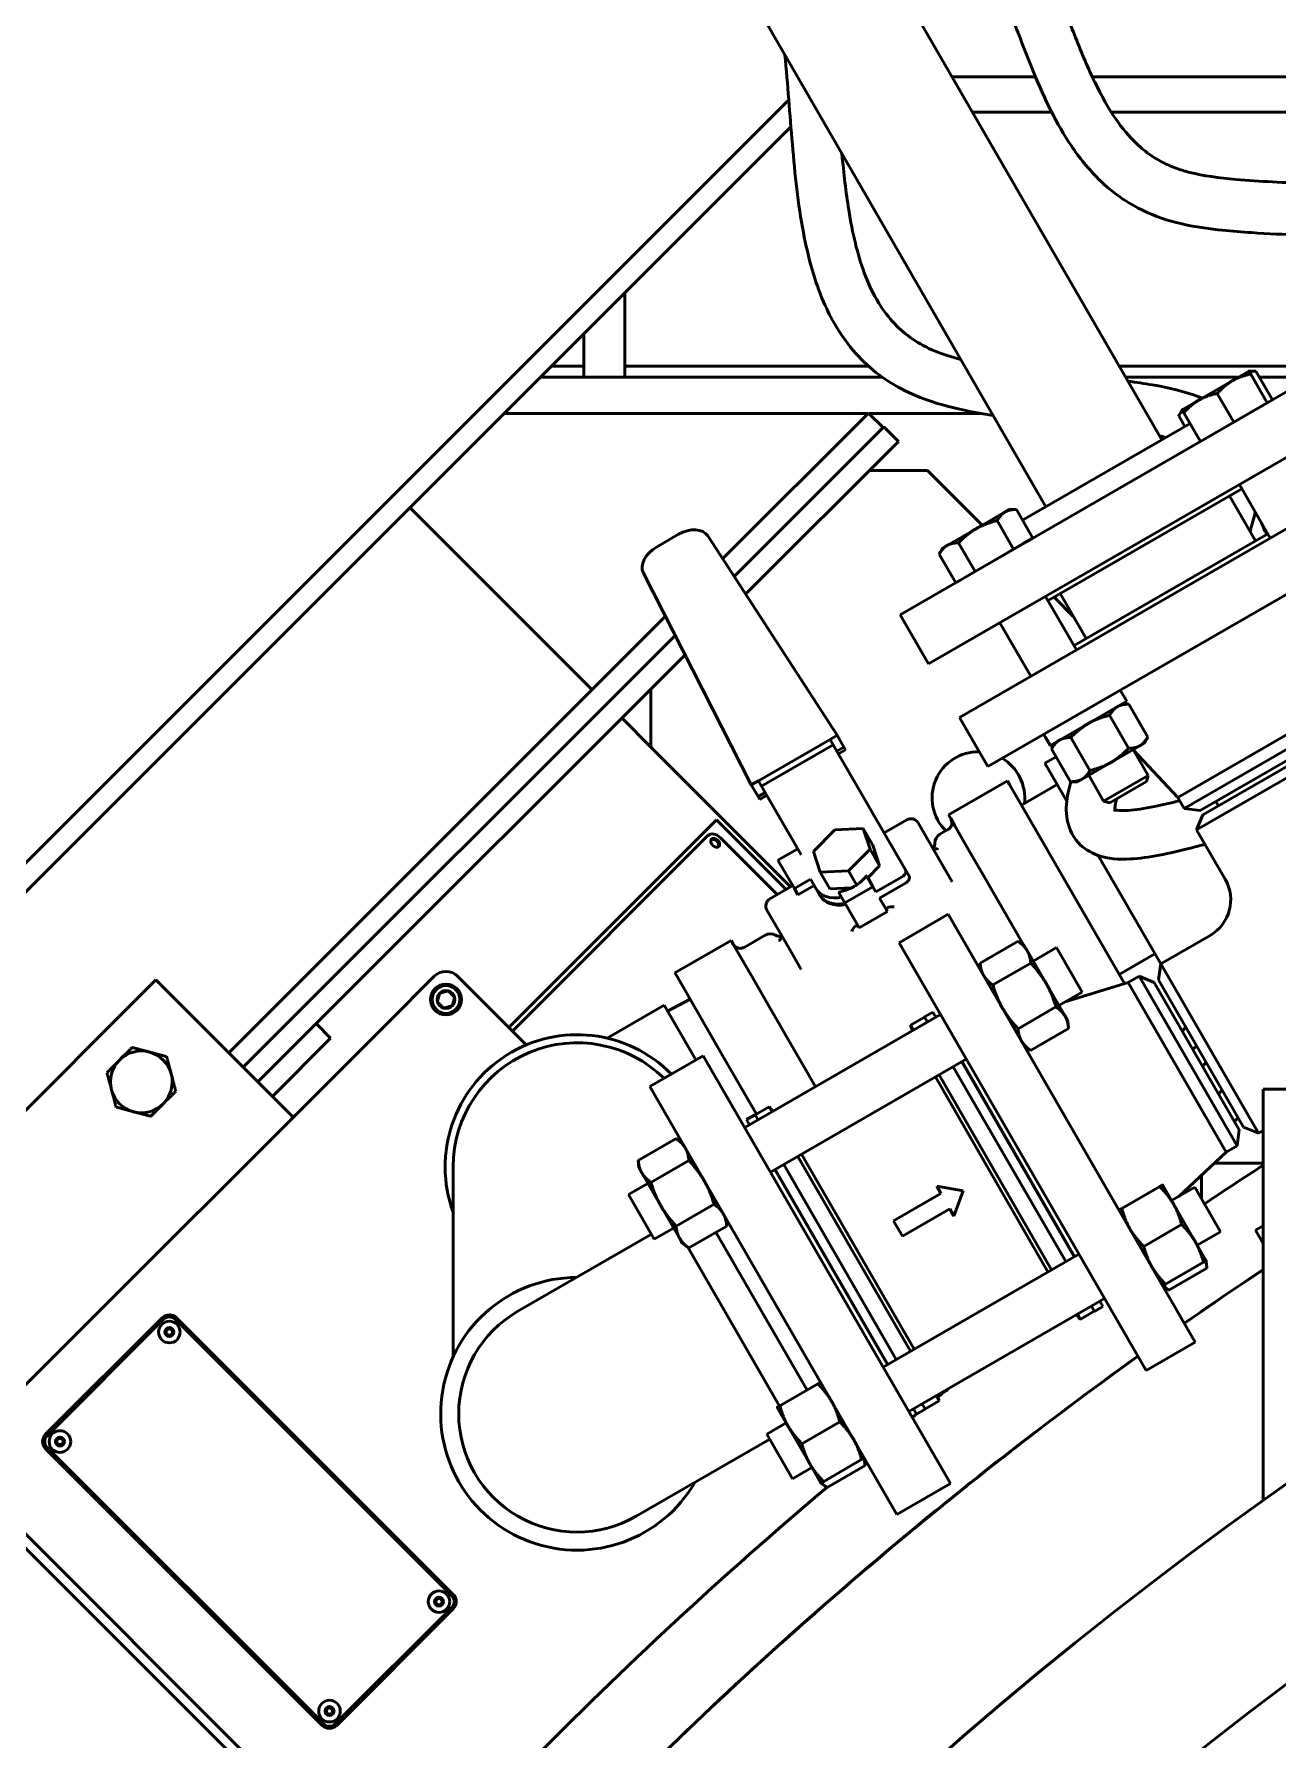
# Model space of a CAD drawing. Header units: inches. Extents: x 11 to 1621, y 11 to 1332.
# Drawn here: x 1204.27 to 1219.38, y 394.85 to 415.56 of the extents above; entities that cross this region are included whole.
import ezdxf

# ---------------------------------------------------------------- set-up
doc = ezdxf.new("R2010")
doc.units = ezdxf.units.IN
doc.header["$LTSCALE"] = 48
doc.header["$MEASUREMENT"] = 0
doc.layers.add('Visible (ANSI)', color=7, linetype='Continuous', lineweight=50)

msp = doc.modelspace()

# ---------------------------------------------------------------- linework, layer by layer
at = {"layer": 'Visible (ANSI)'}
for p, q in [((1216.558194, 409.823168), (1207.839584, 424.924244)), ((1217.965485, 410.635668), (1210.916125, 422.845518)), ((1215.41959, 415.045288), (1216.433387, 415.045288)), ((1217.12227, 415.045288), (1226.107501, 415.045288)), ((1201.634479, 402.965349), (1213.436313, 414.767183)), ((1216.630368, 414.616485), (1215.66716, 414.616485)), ((1225.869751, 414.616485), (1217.353137, 414.616485)), ((1213.46226, 414.439577), (1201.634479, 402.611796)), ((1211.446979, 412.424296), (1211.446979, 411.397735)), ((1210.946979, 411.397735), (1210.946979, 411.924296)), ((1210.946979, 411.53065), (1210.553334, 411.53065)), ((1214.406871, 411.53065), (1211.446979, 411.53065)), ((1219.984916, 411.512912), (1214.788763, 408.512912)), ((1220.72576, 411.53065), (1217.448767, 411.53065)), ((1219.025388, 411.47162), (1218.822305, 411.35437)), ((1219.025388, 411.47162), (1219.109167, 411.47162)), ((1219.310222, 411.123382), (1219.109167, 411.47162)), ((1214.573132, 411.397735), (1210.420418, 411.397735)), ((1218.897415, 411.397735), (1217.525506, 411.397735)), ((1218.822305, 411.35437), (1218.416139, 411.11987)), ((1219.247388, 411.087105), (1219.046333, 411.435343)), ((1219.785423, 411.397735), (1219.151824, 411.397735)), ((1218.416139, 411.11987), (1218.213056, 411.00262)), ((1218.841222, 410.852605), (1218.640167, 411.200843)), ((1219.247388, 411.087105), (1219.044305, 410.969855)), ((1219.310222, 411.123382), (1219.247388, 411.087105)), ((1219.247388, 411.087105), (1219.24739, 411.087101)), ((1214.399836, 410.957735), (1209.980418, 410.957735)), ((1214.404903, 410.962802), (1212.633407, 409.191307)), ((1214.581679, 410.786025), (1214.404903, 410.962802)), ((1215.771631, 410.957735), (1214.409969, 410.957735)), ((1220.329916, 410.915354), (1215.133763, 407.915354)), ((1218.310058, 410.834608), (1216.276455, 409.660506)), ((1218.213056, 411.00262), (1218.171167, 410.930065)), ((1218.247224, 410.79833), (1218.171167, 410.930065)), ((1218.435056, 410.618105), (1218.234001, 410.966343)), ((1218.841222, 410.852605), (1218.638139, 410.735355)), ((1219.044305, 410.969855), (1218.841222, 410.852605)), ((1214.590179, 410.794525), (1212.77259, 408.976936)), ((1214.766956, 410.617748), (1214.590179, 410.794525)), ((1218.638139, 410.735355), (1218.435056, 410.618105)), ((1212.911773, 408.762565), (1214.766956, 410.617748)), ((1218.435056, 410.618105), (1218.435058, 410.618101)), ((1215.120509, 410.264195), (1214.413403, 410.264195)), ((1215.120509, 410.264195), (1215.784317, 409.600387)), ((1215.508903, 407.265593), (1220.705056, 410.265593)), ((1218.93823, 410.042582), (1216.585449, 408.684204)), ((1218.90823, 410.094544), (1219.28337, 409.444782)), ((1208.836437, 409.813753), (1211.046145, 407.604044)), ((1216.116619, 409.792241), (1216.062203, 409.760824)), ((1216.116619, 409.792241), (1216.200398, 409.792241)), ((1216.401453, 409.444003), (1216.200398, 409.792241)), ((1219.105385, 409.411304), (1218.790245, 409.957143)), ((1216.062203, 409.760824), (1215.710453, 409.557741)), ((1215.853903, 406.668035), (1221.050056, 409.668035)), ((1216.166953, 409.308615), (1215.965898, 409.656853)), ((1212.09846, 409.489729), (1211.830923, 409.335266)), ((1214.023902, 407.049653), (1212.451996, 409.470718)), ((1215.710453, 409.557741), (1215.358703, 409.354658)), ((1215.697953, 409.037837), (1215.496898, 409.386075)), ((1216.401453, 409.444003), (1216.284203, 409.376309)), ((1216.338619, 409.407726), (1216.338621, 409.407723)), ((1216.900589, 408.138365), (1219.25337, 409.496744)), ((1215.304287, 409.323241), (1215.262398, 409.250687)), ((1215.463453, 408.902449), (1215.262398, 409.250687)), ((1215.358703, 409.354658), (1215.304287, 409.323241)), ((1215.932453, 409.173226), (1215.697953, 409.037837)), ((1216.166953, 409.308615), (1215.932453, 409.173226)), ((1216.284203, 409.376309), (1216.166953, 409.308615)), ((1211.670619, 409.01959), (1212.98137, 406.447746)), ((1215.580703, 408.970143), (1215.463453, 408.902449)), ((1215.697953, 409.037837), (1215.580703, 408.970143)), ((1215.526287, 408.938726), (1215.526289, 408.938723)), ((1217.048574, 408.223804), (1216.733434, 408.769643)), ((1216.555449, 408.736165), (1216.930589, 408.086404)), ((1216.658389, 408.726315), (1216.895135, 408.489569)), ((1211.937682, 408.495581), (1206.635228, 403.193127)), ((1215.133763, 407.915354), (1214.788763, 408.512912)), ((1215.999461, 408.415165), (1216.374601, 407.765404)), ((1212.057041, 408.261386), (1206.812005, 403.01635)), ((1207.695888, 403.54668), (1212.176399, 408.027191)), ((1211.761752, 407.612544), (1211.761752, 406.905438)), ((1217.540218, 407.461496), (1217.462218, 407.596596)), ((1217.540218, 407.461496), (1216.612759, 406.926028)), ((1217.481761, 407.427746), (1217.56554, 407.427746)), ((1217.79715, 407.026585), (1217.56554, 407.427746)), ((1218.160854, 406.29228), (1220.221994, 407.48228)), ((1218.23675, 406.160824), (1220.29789, 407.350824)), ((1211.761752, 406.905438), (1211.408199, 407.258991)), ((1215.508903, 407.265593), (1215.853903, 406.668035)), ((1217.56265, 406.891196), (1217.33104, 407.292357)), ((1220.222883, 407.169741), (1218.431076, 406.135241)), ((1220.251968, 407.114364), (1218.464491, 406.082364)), ((1211.761752, 406.905438), (1213.45923, 405.20796)), ((1213.938544, 406.997623), (1213.069109, 406.495654)), ((1213.975447, 406.933705), (1213.106012, 406.431737)), ((1214.023902, 407.049653), (1213.938544, 406.997623)), ((1213.975447, 406.933705), (1213.938544, 406.997623)), ((1213.975447, 406.933705), (1214.04093, 406.820284)), ((1214.021133, 406.854573), (1214.106492, 406.906603)), ((1214.106492, 406.906603), (1214.023902, 407.049653)), ((1214.125301, 406.870957), (1214.105182, 406.905805)), ((1216.610972, 406.924996), (1216.588267, 406.964322)), ((1216.611024, 406.925026), (1216.610972, 406.924996)), ((1216.612759, 406.926028), (1216.611024, 406.925026)), ((1216.669429, 406.958746), (1216.62754, 406.886191)), ((1217.09365, 406.620419), (1216.86204, 407.02158)), ((1217.349095, 406.71953), (1217.700845, 406.922613)), ((1217.700845, 406.922613), (1217.755261, 406.95403)), ((1217.755261, 406.95403), (1217.79715, 407.026585)), ((1220.446294, 407.088781), (1218.389484, 405.901281)), ((1214.040081, 406.821755), (1214.125301, 406.870957)), ((1214.04093, 406.820284), (1214.391465, 406.213141)), ((1216.683595, 406.789101), (1216.545839, 406.709567)), ((1216.545839, 406.709567), (1216.81211, 406.248372)), ((1216.85915, 406.48503), (1216.62754, 406.886191)), ((1216.997345, 406.516447), (1217.349095, 406.71953)), ((1217.619728, 406.87578), (1217.801037, 406.561743)), ((1218.160854, 406.29228), (1217.62299, 406.87013)), ((1213.069109, 406.495654), (1212.98137, 406.447746)), ((1213.106012, 406.431737), (1213.069109, 406.495654)), ((1216.09265, 406.494514), (1215.376645, 406.081128)), ((1216.09265, 406.494514), (1216.118432, 406.449859)), ((1216.942929, 406.48503), (1216.85915, 406.48503)), ((1216.942929, 406.48503), (1216.997345, 406.516447)), ((1217.078462, 406.56328), (1217.259771, 406.249243)), ((1217.259771, 406.249243), (1217.801037, 406.561743)), ((1217.779791, 406.487006), (1217.335119, 406.230274)), ((1217.779791, 406.487006), (1217.801037, 406.561743)), ((1212.98137, 406.447746), (1213.06396, 406.304697)), ((1213.151698, 406.352605), (1213.06396, 406.304697)), ((1213.065307, 406.305432), (1213.085426, 406.270585)), ((1213.085426, 406.270585), (1213.170646, 406.319787)), ((1213.171495, 406.318315), (1213.106012, 406.431737)), ((1213.171495, 406.318315), (1213.52203, 405.711172)), ((1216.118432, 406.449859), (1216.577391, 405.654918)), ((1216.694589, 406.451925), (1216.261576, 406.201925)), ((1218.160854, 406.29228), (1218.23675, 406.160824)), ((1214.456948, 406.099719), (1214.391465, 406.213141)), ((1214.456948, 406.099719), (1214.852982, 405.413768)), ((1215.402426, 406.036473), (1215.376645, 406.081128)), ((1217.335119, 406.230274), (1217.259771, 406.249243)), ((1218.431076, 406.135241), (1218.23675, 406.160824)), ((1218.464491, 406.082364), (1218.389484, 405.901281)), ((1218.654584, 406.192114), (1218.623334, 406.246241)), ((1212.449369, 405.913676), (1210.036527, 403.500834)), ((1212.449369, 405.913676), (1212.558307, 406.022614)), ((1213.404538, 405.176383), (1212.558307, 406.022614)), ((1213.735153, 405.637292), (1213.996171, 405.901252)), ((1213.996171, 405.901252), (1214.340313, 405.914999)), ((1214.456542, 405.713683), (1214.340313, 405.914999)), ((1214.340313, 405.914999), (1214.423437, 405.664785)), ((1214.593662, 405.862924), (1214.87032, 406.022652)), ((1215.255731, 405.555099), (1215.006922, 405.98605)), ((1215.271821, 405.846996), (1215.369547, 405.903418)), ((1215.402426, 406.036473), (1215.451801, 405.950954)), ((1215.451801, 405.950954), (1215.631906, 405.639002)), ((1218.736074, 405.300969), (1218.389484, 405.901281)), ((1212.455063, 405.830982), (1210.080721, 403.456639)), ((1213.296841, 405.114204), (1212.605952, 405.805094)), ((1213.305413, 405.53252), (1213.545234, 405.670981)), ((1213.52203, 405.711172), (1213.587513, 405.597751)), ((1214.423437, 405.664785), (1214.162419, 405.400825)), ((1214.539667, 405.463469), (1214.423437, 405.664785)), ((1214.456542, 405.713683), (1214.539667, 405.463469)), ((1216.577391, 405.654918), (1216.671227, 405.49239)), ((1213.504646, 405.187438), (1213.305413, 405.53252)), ((1213.818277, 405.387079), (1213.735153, 405.637292)), ((1214.539667, 405.463469), (1214.395979, 405.318163)), ((1215.421324, 405.268285), (1215.255731, 405.555099)), ((1215.631906, 405.639002), (1215.812012, 405.32705)), ((1216.671227, 405.49239), (1217.335478, 404.341873)), ((1217.191931, 405.590503), (1217.953339, 404.271706)), ((1213.701272, 405.30096), (1213.504646, 405.187438)), ((1213.767683, 405.185932), (1213.701272, 405.30096)), ((1214.162419, 405.400825), (1213.818277, 405.387079)), ((1213.934506, 405.185763), (1213.818277, 405.387079)), ((1214.259401, 405.232848), (1214.162419, 405.400825)), ((1214.382477, 405.34155), (1214.459074, 405.208879)), ((1214.811356, 405.328387), (1214.495396, 405.145968)), ((1214.538982, 405.070475), (1214.854942, 405.252894)), ((1214.896568, 405.338275), (1214.852982, 405.413768)), ((1215.812012, 405.32705), (1215.861386, 405.241532)), ((1215.955221, 405.079004), (1215.861386, 405.241532)), ((1213.207748, 405.062767), (1213.484406, 405.222495)), ((1213.548232, 405.111944), (1213.504646, 405.187438)), ((1213.548232, 405.111944), (1213.744858, 405.225466)), ((1213.811269, 405.110439), (1213.767683, 405.185932)), ((1214.19572, 405.196197), (1213.934506, 405.185763)), ((1214.118119, 405.012029), (1214.041522, 405.144699)), ((1214.459074, 405.208879), (1214.118119, 405.012029)), ((1214.495396, 405.145968), (1214.459074, 405.208879)), ((1214.633419, 404.906906), (1214.538982, 405.070475)), ((1215.955221, 405.079004), (1216.026681, 404.955233)), ((1213.171146, 404.926164), (1213.419955, 404.495214)), ((1214.292464, 404.710055), (1214.118119, 405.012029)), ((1214.292464, 404.710055), (1214.633419, 404.906906)), ((1214.775937, 404.530127), (1215.373495, 404.875127)), ((1218.373495, 399.678975), (1215.373495, 404.875127)), ((1216.026681, 404.955233), (1216.287347, 404.503745)), ((1212.892718, 404.47342), (1213.149706, 404.621792)), ((1218.553062, 404.617956), (1217.95275, 404.271366)), ((1212.735267, 404.556128), (1212.053357, 404.162427)), ((1212.735267, 404.556128), (1212.761049, 404.511473)), ((1212.810423, 404.425954), (1212.761049, 404.511473)), ((1212.990529, 404.114002), (1212.810423, 404.425954)), ((1213.419955, 404.495214), (1213.586805, 404.206221)), ((1217.775937, 399.333975), (1214.775937, 404.530127)), ((1216.221469, 404.547783), (1215.760406, 404.281588)), ((1216.295715, 404.495795), (1216.221469, 404.547783)), ((1216.287347, 404.503745), (1216.289374, 404.500235)), ((1216.331285, 404.434185), (1216.295715, 404.495795)), ((1216.561215, 404.035935), (1216.331285, 404.434185)), ((1216.404965, 404.306568), (1216.687289, 404.469568)), ((1216.999789, 403.928302), (1216.687289, 404.469568)), ((1215.768306, 404.191295), (1215.760406, 404.281588)), ((1216.374755, 404.282283), (1215.913693, 404.016088)), ((1217.335478, 404.341873), (1217.408121, 404.216051)), ((1217.408121, 404.216051), (1217.513744, 404.033107)), ((1217.882089, 404.395115), (1217.449076, 404.145115)), ((1217.927166, 404.077039), (1217.95275, 404.271366)), ((1217.95275, 404.271366), (1219.14025, 402.214555)), ((1205.751352, 404.077003), (1201.634479, 399.960131)), ((1207.418735, 402.40962), (1205.751352, 404.077003)), ((1209.13201, 404.122895), (1208.566131, 403.557016)), ((1210.248832, 403.288528), (1209.414465, 404.122895)), ((1212.079139, 404.117772), (1212.053357, 404.162427)), ((1212.079139, 404.117772), (1212.538099, 403.322831)), ((1213.170634, 403.80205), (1212.990529, 404.114002)), ((1216.791145, 403.637685), (1216.561215, 404.035935)), ((1217.55925, 404.047065), (1216.804522, 403.815565)), ((1217.55925, 404.047065), (1217.690706, 404.122961)), ((1218.74925, 401.985925), (1217.55925, 404.047065)), ((1218.880706, 402.061821), (1217.690706, 404.122961)), ((1217.871789, 404.047954), (1217.690706, 404.122961)), ((1217.871789, 404.047954), (1218.906289, 402.256147)), ((1217.927166, 404.077039), (1218.959166, 402.289563)), ((1212.23706, 403.844245), (1211.965335, 403.698487)), ((1213.220008, 403.716532), (1213.170634, 403.80205)), ((1216.717465, 403.765302), (1216.999789, 403.928302)), ((1211.924125, 403.769865), (1211.232516, 403.370564)), ((1212.307875, 403.10519), (1211.924125, 403.769865)), ((1212.902758, 402.284568), (1215.279998, 403.657068)), ((1213.220008, 403.716532), (1213.313844, 403.554004)), ((1215.084473, 403.625728), (1214.913598, 403.527074)), ((1215.187146, 403.687893), (1215.083223, 403.627893)), ((1215.083223, 403.627893), (1215.119783, 403.564568)), ((1215.187146, 403.687893), (1215.223706, 403.624568)), ((1216.681328, 403.751283), (1216.220266, 403.485088)), ((1216.826715, 403.576076), (1216.791145, 403.637685)), ((1208.566131, 403.557016), (1203.969937, 398.960822)), ((1206.988781, 402.839574), (1207.695888, 403.54668)), ((1207.165565, 402.66279), (1207.872672, 403.369897)), ((1207.695888, 403.54668), (1207.872672, 403.369897)), ((1208.566131, 403.557016), (1208.566316, 403.556831)), ((1208.566316, 403.556831), (1208.566131, 403.557016)), ((1213.385303, 403.430233), (1213.313844, 403.554004)), ((1213.645969, 402.978745), (1213.385303, 403.430233)), ((1214.913598, 403.527074), (1214.948909, 403.465914)), ((1214.938272, 403.459773), (1214.913598, 403.527074)), ((1216.834615, 403.485783), (1216.373552, 403.219588)), ((1216.826715, 403.576076), (1216.834615, 403.485783)), ((1218.258669, 403.502859), (1218.212916, 403.457106)), ((1212.631934, 403.160303), (1212.538099, 403.322831)), ((1216.299306, 403.271576), (1216.373552, 403.219588)), ((1218.388078, 403.278716), (1218.342325, 403.232962)), ((1212.398698, 403.157627), (1211.749179, 402.782627)), ((1212.398698, 403.157627), (1215.398698, 397.961475)), ((1212.631934, 403.160303), (1213.043534, 402.447392)), ((1213.215258, 401.743302), (1215.592498, 403.115802)), ((1213.760754, 402.779932), (1213.645969, 402.978745)), ((1215.432283, 403.023302), (1216.799162, 400.655799)), ((1215.536206, 403.083302), (1216.903085, 400.715799)), ((1216.907415, 400.718299), (1215.540537, 403.085802)), ((1218.506094, 403.074306), (1218.460341, 403.028552)), ((1211.749179, 402.782627), (1214.749179, 397.586475)), ((1215.217153, 402.899097), (1216.584031, 400.531593)), ((1215.261409, 402.924648), (1216.628287, 400.557145)), ((1219.196979, 402.749744), (1219.196979, 399.749744)), ((1219.946979, 402.749744), (1219.196979, 402.749744)), ((1218.700209, 402.73809), (1218.654455, 402.692337)), ((1212.922489, 402.380393), (1213.026412, 402.440393)), ((1212.95905, 402.317068), (1212.922489, 402.380393)), ((1213.062973, 402.377068), (1213.026412, 402.440393)), ((1213.198537, 402.536883), (1213.027662, 402.438228)), ((1213.198537, 402.536883), (1213.233848, 402.475723)), ((1213.244484, 402.481864), (1213.198537, 402.536883)), ((1218.894323, 402.401874), (1218.84857, 402.356121)), ((1211.60868, 401.884588), (1212.069743, 402.150783)), ((1212.143989, 402.098795), (1212.069743, 402.150783)), ((1218.906289, 402.256147), (1218.880706, 402.061821)), ((1218.959166, 402.289563), (1219.14025, 402.214555)), ((1219.196979, 402.247308), (1219.14025, 402.214555)), ((1213.546348, 401.934457), (1214.913226, 399.566954)), ((1213.590604, 401.960008), (1214.957482, 399.592505)), ((1218.74925, 401.985925), (1218.171401, 401.448062)), ((1218.74925, 401.985925), (1218.880706, 402.061821)), ((1209.361636, 401.809353), (1209.36151, 401.62995)), ((1211.61658, 401.794295), (1211.60868, 401.884588)), ((1211.61658, 401.794295), (1211.65215, 401.732685)), ((1211.65215, 401.732685), (1211.88208, 401.334435)), ((1211.761967, 401.619088), (1212.223029, 401.885283)), ((1213.26722, 401.773302), (1214.634099, 399.405799)), ((1214.638429, 399.408299), (1213.27155, 401.775802)), ((1214.742352, 399.468299), (1213.375473, 401.835802)), ((1218.606114, 401.852693), (1219.196979, 401.852693)), ((1209.36151, 401.62995), (1209.360021, 399.498855)), ((1211.491137, 401.469568), (1211.72583, 401.605068)), ((1215.284303, 401.482488), (1215.232661, 401.571935)), ((1215.232661, 401.571935), (1215.554046, 401.515267)), ((1215.554046, 401.515267), (1215.44243, 401.208604)), ((1217.94192, 401.567873), (1217.480858, 401.301678)), ((1218.107844, 401.357096), (1217.975094, 401.587026)), ((1218.084344, 401.397799), (1218.366668, 401.560799)), ((1218.679168, 401.019533), (1218.366668, 401.560799)), ((1218.446979, 401.421696), (1218.446979, 401.704571)), ((1211.491137, 401.469568), (1211.803637, 400.928302)), ((1211.88208, 401.334435), (1212.11201, 400.936185)), ((1212.06854, 401.088088), (1212.529602, 401.354283)), ((1215.284303, 401.482488), (1214.709078, 401.150381)), ((1214.815562, 400.965945), (1215.390787, 401.298052)), ((1215.44243, 401.208604), (1215.390787, 401.298052)), ((1218.373344, 400.897236), (1218.107844, 401.357096)), ((1212.674989, 401.179076), (1212.682889, 401.088783)), ((1214.815562, 400.965945), (1214.709078, 401.150381)), ((1218.20742, 401.108014), (1217.746358, 400.841819)), ((1219.196979, 401.092608), (1219.103903, 401.03887)), ((1211.768326, 400.989462), (1210.146694, 400.053212)), ((1211.803637, 400.928302), (1212.03833, 401.063802)), ((1212.11201, 400.936185), (1212.14758, 400.874576)), ((1212.221826, 400.822588), (1212.682889, 401.088783)), ((1212.551517, 401.012935), (1213.658823, 399.095026)), ((1218.506094, 400.667307), (1218.373344, 400.897236)), ((1218.396844, 400.856533), (1218.679168, 401.019533)), ((1219.196979, 400.877657), (1219.103903, 401.03887)), ((1212.14758, 400.874576), (1212.221826, 400.822588)), ((1212.208636, 400.831824), (1213.323238, 398.901276)), ((1214.582137, 399.375799), (1216.959377, 400.748299)), ((1218.47292, 400.648154), (1218.011858, 400.381959)), ((1218.513993, 400.577014), (1218.052931, 400.310819)), ((1218.506094, 400.667307), (1218.513993, 400.577014)), ((1217.978684, 400.362807), (1218.052931, 400.310819)), ((1214.894637, 398.834533), (1217.271877, 400.207033)), ((1217.111662, 400.114533), (1217.148223, 400.051208)), ((1217.252146, 400.111208), (1217.148223, 400.051208)), ((1217.215585, 400.174533), (1217.252146, 400.111208)), ((1204.411953, 398.559324), (1205.826167, 399.973538)), ((1205.843844, 399.95586), (1204.429631, 398.541647)), ((1209.344023, 396.597103), (1205.985266, 399.95586)), ((1206.002944, 399.973538), (1209.361701, 396.614781)), ((1216.930151, 400.009738), (1216.976098, 399.954719)), ((1216.940787, 400.015879), (1216.976098, 399.954719)), ((1217.146973, 400.053373), (1216.976098, 399.954719)), ((1201.634479, 399.708594), (1208.592694, 392.750379)), ((1217.775937, 399.333975), (1218.373495, 399.678975)), ((1219.196979, 397.751514), (1219.196979, 399.749744)), ((1213.329132, 398.904678), (1213.790195, 399.170873)), ((1215.225726, 399.025688), (1215.261037, 398.964528)), ((1215.236363, 399.031829), (1215.261037, 398.964528)), ((1213.295958, 398.885526), (1213.428708, 398.655596)), ((1214.987489, 398.803708), (1214.950929, 398.867033)), ((1214.987489, 398.803708), (1215.091412, 398.863708)), ((1215.091412, 398.863708), (1215.054852, 398.927033)), ((1215.261037, 398.964528), (1215.090162, 398.865873)), ((1213.170516, 398.560799), (1213.405208, 398.696299)), ((1213.428708, 398.655596), (1213.694208, 398.195736)), ((1213.594632, 398.444819), (1214.055695, 398.711014)), ((1204.429631, 398.400225), (1207.788388, 395.041468)), ((1213.205826, 398.499639), (1211.584194, 397.563389)), ((1213.170516, 398.560799), (1213.483016, 398.019533)), ((1207.77071, 395.02379), (1204.411953, 398.382548)), ((1213.694208, 398.195736), (1213.826958, 397.965807)), ((1213.860132, 397.984959), (1214.321195, 398.251154)), ((1214.354368, 398.270307), (1214.362268, 398.180014)), ((1208.674501, 392.842044), (1203.404057, 398.112487)), ((1213.483016, 398.019533), (1213.717708, 398.155033)), ((1213.901205, 397.913819), (1214.362268, 398.180014)), ((1213.826958, 397.965807), (1213.901205, 397.913819)), ((1215.398698, 397.961475), (1214.749179, 397.586475)), ((1207.929809, 395.041468), (1209.344023, 396.455682)), ((1209.361701, 396.438004), (1207.947487, 395.02379))]:
    msp.add_line(p, q, dxfattribs=at)
for centre, radius in [((1247.196979, 358.380235), 48.3125), ((1247.196979, 358.380235), 46.34375), ((1209.273238, 403.839859), 0.1875), ((1209.273238, 403.839859), 0.16875), ((1247.196979, 358.380235), 42.829288), ((1247.196979, 358.380235), 42.579288), ((1247.196979, 358.380235), 42.279288), ((1205.914555, 399.800297), 0.131), ((1205.914555, 399.800297), 0.054687), ((1204.585194, 398.470936), 0.131), ((1204.585194, 398.470936), 0.054687), ((1247.196979, 358.380235), 38.75), ((1209.18846, 396.526392), 0.131), ((1209.18846, 396.526392), 0.054687), ((1207.859099, 395.197032), 0.131), ((1207.859099, 395.197032), 0.054687)]:
    msp.add_circle(centre, radius, dxfattribs=at)
for centre, radius, start, end in [((1215.739228, 406.286719), 0.5625, 88.9689746, 225.1606315), ((1215.739228, 406.286719), 0.5625, 353.4973919, 59.021686), ((1214.92032, 405.93605), 0.1, 30, 120), ((1215.084321, 405.738743), 0.125, 330.9908332, 0), ((1215.334321, 405.738743), 0.125, 120, 180), ((1218.303062, 405.050969), 0.5, 300, 30), ((1213.257748, 404.976164), 0.1, 120, 210), ((1213.212206, 404.513539), 0.125, 60, 120), ((1213.337206, 404.730045), 0.125, 240, 273.9844878), ((1209.273238, 403.839859), 0.108253, 135, 195), ((1209.273238, 403.839859), 0.108253, 195, 255), ((1209.273238, 403.839859), 0.108253, 75, 135), ((1209.273238, 403.839859), 0.108253, 15, 75), ((1209.273238, 403.839859), 0.108253, 315, 15), ((1209.273238, 403.839859), 0.108253, 255, 315), ((1210.867541, 401.8083), 1.604331, 44.5472473, 200.1338321), ((1205.574575, 402.839567), 0.375, 75, 135), ((1205.574575, 402.839567), 0.375, 15, 75), ((1210.867541, 401.8083), 1.505906, 45.5212145, 179.9599466), ((1205.574575, 402.839567), 0.375, 135, 195), ((1205.574575, 402.839567), 0.375, 315, 15), ((1205.574575, 402.839567), 0.375, 195, 255), ((1205.574575, 402.839567), 0.375, 255, 315), ((1247.196979, 358.380235), 51.6875, 122.8006025, 123.7466404), ((1247.196979, 358.380235), 50.62647, 123.5779086, 124.8865316), ((1247.196979, 358.380235), 50.625, 123.579013, 124.8866738), ((1210.865444, 398.808301), 1.65625, 90.2183448, 329.7816552), ((1205.914555, 399.88515), 0.125, 45, 135), ((1205.914555, 399.88515), 0.1, 45, 135), ((1210.865444, 398.808301), 1.4375, 120, 300), ((1205.914555, 399.800297), 0.045105, 135, 195), ((1205.914555, 399.800297), 0.045105, 195, 255), ((1205.914555, 399.800297), 0.039062, 165, 225), ((1205.914555, 399.800297), 0.039062, 105, 165), ((1205.914555, 399.800297), 0.045105, 75, 135), ((1205.914555, 399.800297), 0.039062, 225, 285), ((1205.914555, 399.800297), 0.045105, 255, 315), ((1205.914555, 399.800297), 0.039062, 45, 105), ((1205.914555, 399.800297), 0.039062, 285, 345), ((1205.914555, 399.800297), 0.045105, 15, 75), ((1205.914555, 399.800297), 0.039062, 345, 45), ((1205.914555, 399.800297), 0.045105, 315, 15), ((1247.196979, 358.380235), 50.625, 125.6709263, 135.601263), ((1247.196979, 358.380235), 50.62647, 125.6707611, 135.3961106), ((1247.196979, 358.380235), 51.6875, 127.9909101, 128.1832238), ((1247.196979, 358.380235), 51.6875, 128.5477509, 128.6206199), ((1204.500342, 398.470936), 0.125, 135, 225), ((1204.500342, 398.470936), 0.1, 135, 225), ((1204.585194, 398.470936), 0.045105, 135, 195), ((1204.585194, 398.470936), 0.045105, 195, 255), ((1204.585194, 398.470936), 0.039063, 165, 225), ((1204.585194, 398.470936), 0.039063, 105, 165), ((1204.585194, 398.470936), 0.045105, 75, 135), ((1204.585194, 398.470936), 0.039063, 225, 285), ((1204.585194, 398.470936), 0.045105, 255, 315), ((1204.585194, 398.470936), 0.039063, 45, 105), ((1204.585194, 398.470936), 0.039063, 285, 345), ((1204.585194, 398.470936), 0.045105, 15, 75), ((1204.585194, 398.470936), 0.039063, 345, 45), ((1204.585194, 398.470936), 0.045105, 315, 15), ((1247.196979, 358.380235), 51.6875, 130.1048255, 135.5889029), ((1209.18846, 396.526392), 0.045105, 135, 195), ((1209.18846, 396.526392), 0.039062, 165, 225), ((1209.18846, 396.526392), 0.039062, 105, 165), ((1209.18846, 396.526392), 0.045105, 75, 135), ((1209.18846, 396.526392), 0.039062, 45, 105), ((1209.18846, 396.526392), 0.045105, 15, 75), ((1209.18846, 396.526392), 0.039062, 345, 45), ((1209.18846, 396.526392), 0.045105, 315, 15), ((1209.273312, 396.526392), 0.1, 315, 45), ((1209.273312, 396.526392), 0.125, 315, 45), ((1209.18846, 396.526392), 0.045105, 195, 255), ((1209.18846, 396.526392), 0.039062, 225, 285), ((1209.18846, 396.526392), 0.045105, 255, 315), ((1209.18846, 396.526392), 0.039062, 285, 345), ((1207.859099, 395.197032), 0.045105, 135, 195), ((1207.859099, 395.197032), 0.045105, 195, 255), ((1207.859099, 395.197032), 0.039063, 165, 225), ((1207.859099, 395.197032), 0.039063, 105, 165), ((1207.859099, 395.197032), 0.045105, 75, 135), ((1207.859099, 395.197032), 0.039063, 225, 285), ((1207.859099, 395.197032), 0.045105, 255, 315), ((1207.859099, 395.197032), 0.039063, 45, 105), ((1207.859099, 395.197032), 0.039063, 285, 345), ((1207.859099, 395.197032), 0.045105, 15, 75), ((1207.859099, 395.197032), 0.039063, 345, 45), ((1207.859099, 395.197032), 0.045105, 315, 15), ((1207.859099, 395.112179), 0.125, 225, 315), ((1207.859099, 395.112179), 0.1, 225, 315)]:
    msp.add_arc(centre, radius, start, end, dxfattribs=at)
for centre, major_axis, ratio, start_param, end_param in [((1220.183948, 410.008418), (0.202919, -1.074762), 0.982790307, 4.886301382, 5.023695201), ((1212.198608, 409.316267), (0.25708, 0.148425), 0.674737093, 0.035277632, 1.570796327), ((1211.931071, 409.161805), (-0.25708, -0.148425), 0.674737093, 4.71238898, 6.247907675), ((1217.05289, 407.232572), (-1.521321, 2.635006), 0.176326981, 1.534441628, 1.585721408), ((1216.9423, 407.42412), (-1.521321, 2.635006), 0.176326981, 1.607151026, 1.658526732), ((1212.543452, 405.742594), (-0.088388, 0.088388), 0.707106781, 4.71238898, 6.283185307), ((1212.532452, 405.731594), (0.044194, -0.044194), 0.707106781, 0.176921533, 2.96467112), ((1214.784791, 405.374398), (0.068191, 0.03937), 0.674737093, 4.71238898, 6.283185307), ((1214.828377, 405.298905), (0.068191, 0.03937), 0.674737093, 4.71238898, 6.283185307), ((1214.125685, 405.392625), (-0.358003, -0.206693), 0.674737093, 0, 1.074478965), ((1214.169271, 405.317132), (-0.358003, -0.206693), 0.674737093, 0, 1.074478965), ((1214.176536, 405.304549), (-0.358003, -0.206693), 0.674737093, 6.25713842, 7.357664272), ((1214.749569, 404.905727), (-0.127343, 0.034122), 0.388213183, 5.082693195, 6.653489522), ((1214.235409, 404.608877), (-0.034122, -0.127343), 0.388213183, 2.771288439, 4.342084766), ((1209.273238, 403.980892), (0, -0.200549), 0.997264689, 2.357564018, 3.925621289)]:
    msp.add_ellipse(centre, major_axis=major_axis, ratio=ratio, start_param=start_param, end_param=end_param, dxfattribs=at)
msp.add_ellipse((1212.543452, 405.742594), major_axis=(0.044194, -0.044194), ratio=0.707106781, dxfattribs=at)
for points, knots in [([(1224.374564, 406.991569), (1224.315709, 406.991753), (1224.256852, 406.99255), (1223.872582, 407.001876), (1223.549385, 407.029144), (1222.900126, 407.132731), (1222.577826, 407.214353), (1222.101782, 407.398023), (1221.927406, 407.484693), (1221.679817, 407.644922), (1221.59314, 407.711224), (1221.405157, 407.882995), (1221.313512, 407.992828), (1221.191071, 408.195671), (1221.150343, 408.282745), (1221.084068, 408.479502), (1221.059165, 408.592301), (1221.016212, 408.922087), (1221.015375, 409.156659), (1221.054795, 409.704466), (1221.102715, 410.02382), (1221.200316, 410.588432), (1221.246469, 410.832311), (1221.325424, 411.28245), (1221.35919, 411.489652), (1221.401572, 411.83641), (1221.41456, 411.97897), (1221.425981, 412.271847), (1221.422755, 412.421256), (1221.394819, 412.64529), (1221.380346, 412.723431), (1221.32879, 412.91607), (1221.283671, 413.028718), (1221.16967, 413.212412), (1221.108169, 413.28715), (1220.969061, 413.411997), (1220.894824, 413.46192), (1220.708934, 413.561273), (1220.594188, 413.602904), (1220.249552, 413.696428), (1220.008642, 413.723975), (1219.461534, 413.765911), (1219.152576, 413.774852), (1218.662122, 413.817529), (1218.469427, 413.843846), (1218.255042, 413.898012), (1218.207462, 413.912097), (1218.101278, 413.949047), (1218.043875, 413.973536), (1217.935538, 414.028385), (1217.884563, 414.05872), (1217.773874, 414.13463), (1217.7156, 414.182117), (1217.56893, 414.321175), (1217.485087, 414.421675), (1217.316178, 414.666856), (1217.232858, 414.815738), (1217.072301, 415.147289), (1216.995283, 415.330579), (1216.849773, 415.698165), (1216.781219, 415.880219), (1216.626455, 416.283247), (1216.539132, 416.505987), (1216.388349, 416.853147), (1216.332328, 416.975764), (1216.181126, 417.284208), (1216.08017, 417.467723), (1215.89093, 417.797898), (1215.80265, 417.947144), (1215.717679, 418.094318)], [21.6561496, 21.6561496, 21.6561496, 21.6561496, 22.073893808, 22.073893808, 24.387027243, 24.387027243, 26.957946058, 26.957946058, 28.691957115, 28.691957115, 29.777418732, 29.777418732, 31.327831615, 31.327831615, 32.39297014, 32.39297014, 33.536155094, 33.536155094, 35.47548806, 35.47548806, 37.791105104, 37.791105104, 39.527307316, 39.527307316, 41.051638794, 41.051638794, 42.158646091, 42.158646091, 43.390514457, 43.390514457, 44.069903382, 44.069903382, 45.103693556, 45.103693556, 45.89437232, 45.89437232, 46.643235815, 46.643235815, 47.692330239, 47.692330239, 49.697957624, 49.697957624, 52.154548729, 52.154548729, 53.928867616, 53.928867616, 54.476379365, 54.476379365, 55.225007496, 55.225007496, 55.969949631, 55.969949631, 56.920245395, 56.920245395, 58.479067254, 58.479067254, 60.260568787, 60.260568787, 62.086354068, 62.086354068, 63.716020368, 63.716020368, 65.588318948, 65.588318948, 66.601103921, 66.601103921, 68.136187969, 68.136187969, 69.44808849, 69.44808849, 69.44808849, 69.44808849]), ([(1220.486021, 410.139133), (1220.490962, 410.171237), (1220.496017, 410.203316), (1220.562464, 410.616643), (1220.63737, 410.993166), (1220.730718, 411.552163), (1220.759755, 411.752518), (1220.787679, 412.056457), (1220.793428, 412.169818), (1220.791756, 412.385706), (1220.782906, 412.486114), (1220.758744, 412.610684), (1220.749314, 412.647198), (1220.731411, 412.701634), (1220.723706, 412.721665), (1220.702923, 412.768525), (1220.689222, 412.793194), (1220.662489, 412.832618), (1220.649796, 412.848388), (1220.619436, 412.88035), (1220.60089, 412.896356), (1220.525891, 412.949165), (1220.452249, 412.984217), (1220.174457, 413.070095), (1219.917068, 413.10126), (1219.449955, 413.132979), (1219.256074, 413.141478), (1218.940323, 413.161364), (1218.820122, 413.170315), (1218.551861, 413.198105), (1218.404101, 413.218738), (1218.09853, 413.283453), (1217.939928, 413.33166), (1217.688211, 413.443732), (1217.588222, 413.499414), (1217.387593, 413.634261), (1217.289224, 413.715669), (1217.074157, 413.926761), (1216.965174, 414.062754), (1216.777654, 414.341634), (1216.697375, 414.483381), (1216.472449, 414.93), (1216.3469, 415.251729), (1216.151671, 415.76174), (1216.082504, 415.944667), (1215.939509, 416.303716), (1215.865943, 416.479839), (1215.696959, 416.847227), (1215.598918, 417.036083), (1215.388662, 417.409683), (1215.279815, 417.59272), (1215.172083, 417.779318)], [37.062164771, 37.062164771, 37.062164771, 37.062164771, 37.284401089, 37.284401089, 39.928774755, 39.928774755, 41.530091926, 41.530091926, 42.589838479, 42.589838479, 43.749321408, 43.749321408, 44.299958254, 44.299958254, 44.663756566, 44.663756566, 45.222992821, 45.222992821, 45.679878818, 45.679878818, 46.235006899, 46.235006899, 47.488994786, 47.488994786, 49.936143316, 49.936143316, 51.502835596, 51.502835596, 52.452470119, 52.452470119, 53.631893269, 53.631893269, 54.948091482, 54.948091482, 55.916372966, 55.916372966, 57.032478374, 57.032478374, 58.582174803, 58.582174803, 60.019440854, 60.019440854, 62.947237566, 62.947237566, 64.552575532, 64.552575532, 66.100975845, 66.100975845, 67.827190554, 67.827190554, 69.44808849, 69.44808849, 69.44808849, 69.44808849]), ([(1213.388467, 415.313296), (1213.424343, 414.953738), (1213.449011, 414.587882), (1213.510989, 413.860668), (1213.548542, 413.499462), (1213.642717, 413.001457), (1213.677401, 412.850871), (1213.782502, 412.489643), (1213.862051, 412.283902), (1214.038535, 411.961477), (1214.122103, 411.837272), (1214.301264, 411.626751), (1214.392644, 411.537623), (1214.589299, 411.381702), (1214.693287, 411.313881), (1214.920942, 411.194395), (1215.044854, 411.143755), (1215.349968, 411.043357), (1215.53648, 411.000058), (1215.790503, 410.954163), (1215.853423, 410.943813), (1215.916725, 410.934225)], [13.52026774, 13.52026774, 13.52026774, 13.52026774, 16.202519532, 16.202519532, 18.942117152, 18.942117152, 20.168551432, 20.168551432, 21.97277928, 21.97277928, 23.206460377, 23.206460377, 24.238129059, 24.238129059, 25.204425474, 25.204425474, 26.19019131, 26.19019131, 27.551566211, 27.551566211, 27.994487024, 27.994487024, 27.994487024, 27.994487024]), ([(1214.082329, 414.111491), (1214.104365, 413.873717), (1214.13014, 413.644725), (1214.209836, 413.148034), (1214.27015, 412.890029), (1214.40352, 412.531081), (1214.461484, 412.408776), (1214.585082, 412.207417), (1214.647816, 412.124508), (1214.785029, 411.979536), (1214.858582, 411.916433), (1215.02202, 411.805454), (1215.110665, 411.757545), (1215.306265, 411.676696), (1215.411234, 411.64263), (1215.524854, 411.612965)], [16.628795546, 16.628795546, 16.628795546, 16.628795546, 18.467514722, 18.467514722, 20.866195513, 20.866195513, 22.297705759, 22.297705759, 23.493513671, 23.493513671, 24.617256332, 24.617256332, 25.704215056, 25.704215056, 26.700661878, 26.700661878, 26.700661878, 26.700661878]), ([(1217.553358, 411.349493), (1217.654336, 411.336466), (1217.753481, 411.321885), (1218.051049, 411.269746), (1218.240998, 411.224856), (1218.429118, 411.15338), (1218.442489, 411.148135), (1218.455767, 411.142749)], [31.704293975, 31.704293975, 31.704293975, 31.704293975, 32.446422207, 32.446422207, 33.990532851, 33.990532851, 34.109528573, 34.109528573, 34.109528573, 34.109528573]), ([(1216.862454, 406.48503), (1216.849267, 406.44098), (1216.838256, 406.398047), (1216.808768, 406.255773), (1216.800004, 406.159099), (1216.825211, 405.949294), (1216.871304, 405.832887), (1217.017185, 405.672614), (1217.100401, 405.623457), (1217.315121, 405.545986), (1217.446889, 405.540073), (1217.806634, 405.559591), (1218.051199, 405.611514), (1218.38202, 405.69605), (1218.436043, 405.710305), (1218.491148, 405.725194)], [48.87206418, 48.87206418, 48.87206418, 48.87206418, 49.422602376, 49.422602376, 50.727242277, 50.727242277, 52.212133204, 52.212133204, 53.439580722, 53.439580722, 55.422545384, 55.422545384, 58.577522331, 58.577522331, 59.178064252, 59.178064252, 59.178064252, 59.178064252]), ([(1217.41697, 406.277531), (1217.409537, 406.248937), (1217.404426, 406.223968), (1217.396706, 406.173063), (1217.396185, 406.151373), (1217.397535, 406.128691), (1217.398658, 406.124674), (1217.398682, 406.124578)], [49.119987737, 49.119987737, 49.119987737, 49.119987737, 49.704454058, 49.704454058, 50.538152823, 50.538152823, 51.191458069, 51.191458069, 51.191458069, 51.191458069]), ([(1217.396701, 406.144798), (1217.403554, 406.143106), (1217.412247, 406.141338), (1217.45441, 406.135418), (1217.501928, 406.133581), (1217.645543, 406.142267), (1217.753368, 406.157939), (1217.970624, 406.201994), (1218.072811, 406.22604), (1218.182866, 406.254154)], [53.808178195, 53.808178195, 53.808178195, 53.808178195, 54.226408459, 54.226408459, 55.475415456, 55.475415456, 57.250981689, 57.250981689, 58.577117663, 58.577117663, 58.577117663, 58.577117663]), ([(1215.369547, 405.903418), (1215.37271, 405.905244), (1215.376405, 405.907611), (1215.385054, 405.914554), (1215.390058, 405.919128), (1215.400721, 405.932543), (1215.406457, 405.941538), (1215.414359, 405.963682), (1215.416693, 405.976164), (1215.415994, 406.000306), (1215.413566, 406.011673), (1215.40787, 406.026352), (1215.405672, 406.030851), (1215.403319, 406.034926)], [1.1701787801, 1.1701787801, 1.1701787801, 1.1701787801, 1.2180316411, 1.2180316411, 1.2658845021, 1.2658845021, 1.313737363, 1.313737363, 1.3550865213, 1.3550865213, 1.391444744, 1.391444744, 1.4094430849, 1.4094430849, 1.4094430849, 1.4094430849]), ([(1215.246543, 405.676365), (1215.246539, 405.67637), (1215.246395, 405.676222), (1215.245014, 405.675024), (1215.242066, 405.672609), (1215.229174, 405.669308), (1215.219788, 405.668448), (1215.199173, 405.674183), (1215.18881, 405.68013), (1215.17766, 405.691417), (1215.174659, 405.695522), (1215.172514, 405.699236)], [4.5105758763, 4.5105758763, 4.5105758763, 4.5105758763, 4.5634549506, 4.5634549506, 4.7228364465, 4.7228364465, 4.8618239105, 4.8618239105, 4.9804426503, 4.9804426503, 5.0415994382, 5.0415994382, 5.0415994382, 5.0415994382]), ([(1214.228827, 405.213979), (1214.25139, 405.227006), (1214.27312, 405.241477), (1214.326399, 405.282146), (1214.355986, 405.310167), (1214.381547, 405.34044), (1214.382013, 405.340995), (1214.382477, 405.34155)], [0, 0, 0, 0, 0.1913573547, 0.1913573547, 0.4975291221, 0.4975291221, 0.5032328, 0.5032328, 0.5032328, 0.5032328]), ([(1214.041522, 405.144699), (1214.072273, 405.150106), (1214.103525, 405.158517), (1214.166666, 405.181579), (1214.1985, 405.196469), (1214.228827, 405.213979)], [5.8773313442, 5.8773313442, 5.8773313442, 5.8773313442, 6.12340001, 6.12340001, 6.3805992672, 6.3805992672, 6.3805992672, 6.3805992672]), ([(1213.337996, 404.637171), (1213.341398, 404.631279), (1213.344615, 404.622672), (1213.346699, 404.602648), (1213.344844, 404.591494), (1213.337786, 404.574106), (1213.332864, 404.567951), (1213.323906, 404.559528), (1213.320107, 404.557782), (1213.316301, 404.556363), (1213.315569, 404.556284), (1213.315563, 404.556296)], [-0.7637708168, -0.7637708168, -0.7637708168, -0.7637708168, -0.6669860968, -0.6669860968, -0.5579166836, -0.5579166836, -0.4452145372, -0.4452145372, -0.3146585458, -0.3146585458, -0.2142661101, -0.2142661101, -0.2142661101, -0.2142661101]), ([(1212.761942, 404.509926), (1212.767368, 404.500527), (1212.775346, 404.490673), (1212.794219, 404.475555), (1212.804484, 404.470024), (1212.825049, 404.462901), (1212.835188, 404.461446), (1212.854191, 404.460978), (1212.862542, 404.462339), (1212.876289, 404.465755), (1212.881601, 404.467875), (1212.888519, 404.471095), (1212.890762, 404.47229), (1212.892718, 404.47342)], [2.7883920672, 2.7883920672, 2.7883920672, 2.7883920672, 2.8298988681, 2.8298988681, 2.8662848175, 2.8662848175, 2.9046620315, 2.9046620315, 2.9502111608, 2.9502111608, 2.9980616329, 2.9980616329, 3.0276444278, 3.0276444278, 3.0276444278, 3.0276444278])]:
    msp.add_open_spline(points, degree=3, knots=knots, dxfattribs=at)
for points, weights in [([(1219.025388, 411.47162), (1219.025388, 411.47162), (1219.046333, 411.435343)], [1, 1.0379548493, 1]), ([(1219.109167, 411.47162), (1219.064993, 411.47162), (1219.030164, 411.463348)], [1, 1.01965956375, 1.01895290532]), ([(1218.822305, 411.35437), (1218.728054, 411.299954), (1218.640167, 411.200843)], [1, 1.0379548493, 1]), ([(1219.046333, 411.435343), (1218.916556, 411.408786), (1218.822305, 411.35437)], [1, 1.0379548493, 1]), ([(1218.416139, 411.11987), (1218.321888, 411.065454), (1218.234001, 410.966343)], [1, 1.0379548493, 1]), ([(1218.640167, 411.200843), (1218.51039, 411.174286), (1218.416139, 411.11987)], [1, 1.0379548493, 1]), ([(1218.217832, 410.994348), (1218.193254, 410.968321), (1218.171167, 410.930065)], [1.01895290532, 1.01965956375, 1]), ([(1218.234001, 410.966343), (1218.213056, 411.00262), (1218.213056, 411.00262)], [1, 1.0379548493, 1]), ([(1216.200398, 409.792241), (1216.116619, 409.792241), (1216.062203, 409.760824)], [1, 1.0379548493, 1]), ([(1215.965898, 409.656853), (1215.819285, 409.620575), (1215.710453, 409.557741)], [1, 1.0379548493, 1]), ([(1216.062203, 409.760824), (1216.007787, 409.729407), (1215.965898, 409.656853)], [1, 1.0379548493, 1]), ([(1215.496898, 409.386075), (1215.413119, 409.386075), (1215.358703, 409.354658)], [1, 1.0379548493, 1]), ([(1215.710453, 409.557741), (1215.601621, 409.494907), (1215.496898, 409.386075)], [1, 1.0379548493, 1]), ([(1215.358703, 409.354658), (1215.304287, 409.323241), (1215.262398, 409.250687)], [1, 1.0379548493, 1]), ([(1217.427345, 407.396329), (1217.372929, 407.364912), (1217.33104, 407.292357)], [1, 1.0379548493, 1]), ([(1217.56554, 407.427746), (1217.481761, 407.427746), (1217.427345, 407.396329)], [1, 1.0379548493, 1]), ([(1217.075595, 407.193246), (1216.966763, 407.130412), (1216.86204, 407.02158)], [1, 1.0379548493, 1]), ([(1217.33104, 407.292357), (1217.184427, 407.25608), (1217.075595, 407.193246)], [1, 1.0379548493, 1]), ([(1216.723845, 406.990163), (1216.669429, 406.958746), (1216.62754, 406.886191)], [1, 1.0379548493, 1]), ([(1216.86204, 407.02158), (1216.778261, 407.02158), (1216.723845, 406.990163)], [1, 1.0379548493, 1]), ([(1217.349095, 406.71953), (1217.457927, 406.782364), (1217.56265, 406.891196)], [1, 1.0379548493, 1]), ([(1217.56265, 406.891196), (1217.646429, 406.891196), (1217.700845, 406.922613)], [1, 1.0379548493, 1]), ([(1217.700845, 406.922613), (1217.755261, 406.95403), (1217.79715, 407.026585)], [1, 1.0379548493, 1]), ([(1217.09365, 406.620419), (1217.240263, 406.656696), (1217.349095, 406.71953)], [1, 1.0379548493, 1]), ([(1216.85915, 406.48503), (1216.942929, 406.48503), (1216.997345, 406.516447)], [1, 1.0379548493, 1]), ([(1216.997345, 406.516447), (1217.051761, 406.547864), (1217.09365, 406.620419)], [1, 1.0379548493, 1]), ([(1216.331285, 404.434185), (1216.295715, 404.495795), (1216.221469, 404.547783)], [1, 1.0379548493, 1]), ([(1216.374755, 404.282283), (1216.366856, 404.372576), (1216.331285, 404.434185)], [1, 1.0379548493, 1]), ([(1215.760406, 404.281588), (1215.768306, 404.191295), (1215.803876, 404.129685)], [1, 1.0379548493, 1]), ([(1216.561215, 404.035935), (1216.490075, 404.159154), (1216.374755, 404.282283)], [1, 1.0379548493, 1]), ([(1215.803876, 404.129685), (1215.839446, 404.068076), (1215.913693, 404.016088)], [1, 1.0379548493, 1]), ([(1215.913693, 404.016088), (1215.962665, 403.854654), (1216.033806, 403.731435)], [1, 1.0379548493, 1]), ([(1216.681328, 403.751283), (1216.632356, 403.912716), (1216.561215, 404.035935)], [1, 1.0379548493, 1]), ([(1209.196691, 403.916405), (1209.182682, 403.864123), (1209.168673, 403.811841)], [1.19489831607, 1.37974972887, 1.19489831607]), ([(1209.24522, 403.735294), (1209.206946, 403.773567), (1209.168673, 403.811841)], [1.19489831607, 1.37974972887, 1.19489831607]), ([(1209.301256, 403.944423), (1209.248973, 403.930414), (1209.196691, 403.916405)], [1.19489831607, 1.37974972887, 1.19489831607]), ([(1209.301256, 403.944423), (1209.339529, 403.90615), (1209.377802, 403.867877)], [1.19489831607, 1.37974972887, 1.19489831607]), ([(1209.349784, 403.763312), (1209.363793, 403.815594), (1209.377802, 403.867877)], [1.19489831607, 1.37974972887, 1.19489831607]), ([(1209.24522, 403.735294), (1209.297502, 403.749303), (1209.349784, 403.763312)], [1.19489831607, 1.37974972887, 1.19489831607]), ([(1216.033806, 403.731435), (1216.104946, 403.608216), (1216.220266, 403.485088)], [1, 1.0379548493, 1]), ([(1216.791145, 403.637685), (1216.755575, 403.699295), (1216.681328, 403.751283)], [1, 1.0379548493, 1]), ([(1216.834615, 403.485783), (1216.826715, 403.576076), (1216.791145, 403.637685)], [1, 1.0379548493, 1]), ([(1216.220266, 403.485088), (1216.228165, 403.394795), (1216.263735, 403.333185)], [1, 1.0379548493, 1]), ([(1205.30941, 403.104732), (1205.380461, 403.175782), (1205.462503, 403.257825)], [1.92230568987, 1.92230568987, 1.78429035091]), ([(1205.462503, 403.257825), (1205.574575, 403.227795), (1205.671632, 403.201789)], [1.78429035091, 1.92230568987, 1.92230568987]), ([(1205.671632, 403.201789), (1205.768689, 403.175782), (1205.880761, 403.145753)], [1.92230568987, 1.92230568987, 1.78429035091]), ([(1216.263735, 403.333185), (1216.299306, 403.271576), (1216.373552, 403.219588)], [1, 1.0379548493, 1]), ([(1205.156317, 402.951639), (1205.238359, 403.033681), (1205.30941, 403.104732)], [1.78429035091, 1.92230568987, 1.92230568987]), ([(1205.880761, 403.145753), (1205.910791, 403.033681), (1205.936797, 402.936624)], [1.78429035091, 1.92230568987, 1.92230568987]), ([(1205.212353, 402.742509), (1205.186346, 402.839567), (1205.156317, 402.951639)], [1.92230568987, 1.92230568987, 1.78429035091]), ([(1205.936797, 402.936624), (1205.962803, 402.839567), (1205.992833, 402.727495)], [1.92230568987, 1.92230568987, 1.78429035091]), ([(1205.268389, 402.53338), (1205.238359, 402.645452), (1205.212353, 402.742509)], [1.78429035091, 1.92230568987, 1.92230568987]), ([(1205.83974, 402.574402), (1205.768689, 402.503351), (1205.686647, 402.421308)], [1.92230568987, 1.92230568987, 1.78429035091]), ([(1205.992833, 402.727495), (1205.910791, 402.645452), (1205.83974, 402.574402)], [1.78429035091, 1.92230568987, 1.92230568987]), ([(1205.477518, 402.477344), (1205.380461, 402.503351), (1205.268389, 402.53338)], [1.92230568987, 1.92230568987, 1.78429035091]), ([(1205.686647, 402.421308), (1205.574575, 402.451338), (1205.477518, 402.477344)], [1.78429035091, 1.92230568987, 1.92230568987]), ([(1212.17956, 402.037185), (1212.143989, 402.098795), (1212.069743, 402.150783)], [1, 1.0379548493, 1]), ([(1212.223029, 401.885283), (1212.21513, 401.975576), (1212.17956, 402.037185)], [1, 1.0379548493, 1]), ([(1211.60868, 401.884588), (1211.61658, 401.794295), (1211.65215, 401.732685)], [1, 1.0379548493, 1]), ([(1211.65215, 401.732685), (1211.68772, 401.671076), (1211.761967, 401.619088)], [1, 1.0379548493, 1]), ([(1212.409489, 401.638935), (1212.338349, 401.762154), (1212.223029, 401.885283)], [1, 1.0379548493, 1]), ([(1211.761967, 401.619088), (1211.810939, 401.457654), (1211.88208, 401.334435)], [1, 1.0379548493, 1]), ([(1212.529602, 401.354283), (1212.48063, 401.515716), (1212.409489, 401.638935)], [1, 1.0379548493, 1]), ([(1217.94192, 401.567873), (1217.975094, 401.587026), (1217.975094, 401.587026)], [1, 1.0379548493, 1]), ([(1218.107844, 401.357096), (1218.046234, 401.463807), (1217.94192, 401.567873)], [1, 1.0379548493, 1]), ([(1211.88208, 401.334435), (1211.95322, 401.211216), (1212.06854, 401.088088)], [1, 1.0379548493, 1]), ([(1212.639419, 401.240685), (1212.603849, 401.302295), (1212.529602, 401.354283)], [1, 1.0379548493, 1]), ([(1217.447684, 401.282526), (1217.447684, 401.282526), (1217.480858, 401.301678)], [1, 1.0379548493, 1]), ([(1217.480858, 401.301678), (1217.518825, 401.159307), (1217.580434, 401.052596)], [1, 1.0379548493, 1]), ([(1218.20742, 401.108014), (1218.169453, 401.250385), (1218.107844, 401.357096)], [1, 1.0379548493, 1]), ([(1212.682889, 401.088783), (1212.674989, 401.179076), (1212.639419, 401.240685)], [1, 1.0379548493, 1]), ([(1218.373344, 400.897236), (1218.311734, 401.003947), (1218.20742, 401.108014)], [1, 1.0379548493, 1]), ([(1212.06854, 401.088088), (1212.076439, 400.997795), (1212.11201, 400.936185)], [1, 1.0379548493, 1]), ([(1212.11201, 400.936185), (1212.14758, 400.874576), (1212.221826, 400.822588)], [1, 1.0379548493, 1]), ([(1217.580434, 401.052596), (1217.642044, 400.945885), (1217.746358, 400.841819)], [1, 1.0379548493, 1]), ([(1218.47292, 400.648154), (1218.434953, 400.790526), (1218.373344, 400.897236)], [1, 1.0379548493, 1]), ([(1217.746358, 400.841819), (1217.784325, 400.699447), (1217.845934, 400.592736)], [1, 1.0379548493, 1]), ([(1217.845934, 400.592736), (1217.907544, 400.486026), (1218.011858, 400.381959)], [1, 1.0379548493, 1]), ([(1218.506094, 400.667307), (1218.506094, 400.667307), (1218.47292, 400.648154)], [1, 1.0379548493, 1]), ([(1218.513993, 400.577014), (1218.509828, 400.624622), (1218.498529, 400.662939)], [1, 1.01965956375, 1.01895290532]), ([(1218.011858, 400.381959), (1217.978684, 400.362807), (1217.978684, 400.362807)], [1, 1.0379548493, 1]), ([(1217.986249, 400.367174), (1218.013783, 400.33823), (1218.052931, 400.310819)], [1.01895290532, 1.01965956375, 1]), ([(1205.882661, 399.832191), (1205.876824, 399.810407), (1205.870987, 399.788623)], [1.46775595856, 1.69481859556, 1.46775595856]), ([(1205.902881, 399.756728), (1205.886934, 399.772675), (1205.870987, 399.788623)], [1.46775595856, 1.69481859556, 1.46775595856]), ([(1205.926229, 399.843865), (1205.904445, 399.838028), (1205.882661, 399.832191)], [1.46775595856, 1.69481859556, 1.46775595856]), ([(1205.902881, 399.756728), (1205.924665, 399.762565), (1205.94645, 399.768402)], [1.46775595856, 1.69481859556, 1.46775595856]), ([(1205.926229, 399.843865), (1205.942177, 399.827918), (1205.958124, 399.811971)], [1.46775595856, 1.69481859556, 1.46775595856]), ([(1205.94645, 399.768402), (1205.952287, 399.790187), (1205.958124, 399.811971)], [1.46775595856, 1.69481859556, 1.46775595856]), ([(1213.790195, 399.170873), (1213.823368, 399.190026), (1213.823368, 399.190026)], [1, 1.0379548493, 1]), ([(1213.956118, 398.960096), (1213.894508, 399.066807), (1213.790195, 399.170873)], [1, 1.0379548493, 1]), ([(1213.295958, 398.885526), (1213.295958, 398.885526), (1213.329132, 398.904678)], [1, 1.0379548493, 1]), ([(1213.329132, 398.904678), (1213.367099, 398.762307), (1213.428708, 398.655596)], [1, 1.0379548493, 1]), ([(1214.055695, 398.711014), (1214.017727, 398.853385), (1213.956118, 398.960096)], [1, 1.0379548493, 1]), ([(1213.428708, 398.655596), (1213.490318, 398.548885), (1213.594632, 398.444819)], [1, 1.0379548493, 1]), ([(1214.221618, 398.500236), (1214.160008, 398.606947), (1214.055695, 398.711014)], [1, 1.0379548493, 1]), ([(1204.5533, 398.50283), (1204.547463, 398.481046), (1204.541626, 398.459262)], [1.46775595856, 1.69481859556, 1.46775595856]), ([(1204.57352, 398.427367), (1204.557573, 398.443315), (1204.541626, 398.459262)], [1.46775595856, 1.69481859556, 1.46775595856]), ([(1204.596869, 398.514505), (1204.575084, 398.508668), (1204.5533, 398.50283)], [1.46775595856, 1.69481859556, 1.46775595856]), ([(1204.57352, 398.427367), (1204.595305, 398.433205), (1204.617089, 398.439042)], [1.46775595856, 1.69481859556, 1.46775595856]), ([(1204.596869, 398.514505), (1204.612816, 398.498557), (1204.628763, 398.48261)], [1.46775595856, 1.69481859556, 1.46775595856]), ([(1204.617089, 398.439042), (1204.622926, 398.460826), (1204.628763, 398.48261)], [1.46775595856, 1.69481859556, 1.46775595856]), ([(1213.594632, 398.444819), (1213.632599, 398.302447), (1213.694208, 398.195736)], [1, 1.0379548493, 1]), ([(1214.321195, 398.251154), (1214.283227, 398.393526), (1214.221618, 398.500236)], [1, 1.0379548493, 1]), ([(1213.694208, 398.195736), (1213.755818, 398.089026), (1213.860132, 397.984959)], [1, 1.0379548493, 1]), ([(1214.354368, 398.270307), (1214.354368, 398.270307), (1214.321195, 398.251154)], [1, 1.0379548493, 1]), ([(1214.362268, 398.180014), (1214.358102, 398.227622), (1214.346803, 398.265939)], [1, 1.01965956375, 1.01895290532]), ([(1213.860132, 397.984959), (1213.826958, 397.965807), (1213.826958, 397.965807)], [1, 1.0379548493, 1]), ([(1213.834523, 397.970174), (1213.862057, 397.94123), (1213.901205, 397.913819)], [1.01895290532, 1.01965956375, 1]), ([(1209.156565, 396.558287), (1209.150728, 396.536503), (1209.144891, 396.514718)], [1.46775595856, 1.69481859556, 1.46775595856]), ([(1209.200134, 396.569961), (1209.178349, 396.564124), (1209.156565, 396.558287)], [1.46775595856, 1.69481859556, 1.46775595856]), ([(1209.200134, 396.569961), (1209.216081, 396.554014), (1209.232028, 396.538067)], [1.46775595856, 1.69481859556, 1.46775595856]), ([(1209.220354, 396.494498), (1209.226191, 396.516282), (1209.232028, 396.538067)], [1.46775595856, 1.69481859556, 1.46775595856]), ([(1209.176785, 396.482824), (1209.160838, 396.498771), (1209.144891, 396.514718)], [1.46775595856, 1.69481859556, 1.46775595856]), ([(1209.176785, 396.482824), (1209.19857, 396.488661), (1209.220354, 396.494498)], [1.46775595856, 1.69481859556, 1.46775595856]), ([(1207.827204, 395.228926), (1207.821367, 395.207142), (1207.81553, 395.185357)], [1.46775595856, 1.69481859556, 1.46775595856]), ([(1207.847425, 395.153463), (1207.831477, 395.16941), (1207.81553, 395.185357)], [1.46775595856, 1.69481859556, 1.46775595856]), ([(1207.870773, 395.2406), (1207.848989, 395.234763), (1207.827204, 395.228926)], [1.46775595856, 1.69481859556, 1.46775595856]), ([(1207.847425, 395.153463), (1207.869209, 395.1593), (1207.890993, 395.165137)], [1.46775595856, 1.69481859556, 1.46775595856]), ([(1207.870773, 395.2406), (1207.88672, 395.224653), (1207.902667, 395.208706)], [1.46775595856, 1.69481859556, 1.46775595856]), ([(1207.890993, 395.165137), (1207.89683, 395.186922), (1207.902667, 395.208706)], [1.46775595856, 1.69481859556, 1.46775595856])]:
    msp.add_rational_spline(points, weights, degree=2, dxfattribs=at)
for points in [[(1217.9364, 410.686045), (1217.964397, 410.679592), (1217.991607, 410.672896), (1218.017962, 410.665966)], [(1219.100765, 409.761064), (1219.083541, 409.684167), (1219.062353, 409.60656), (1219.037886, 409.528216)], [(1217.656777, 406.833831), (1217.654722, 406.82995), (1217.652679, 406.826082), (1217.650646, 406.822228)]]:
    msp.add_open_spline(points, degree=3, dxfattribs=at)

doc.saveas('drawing.dxf')
